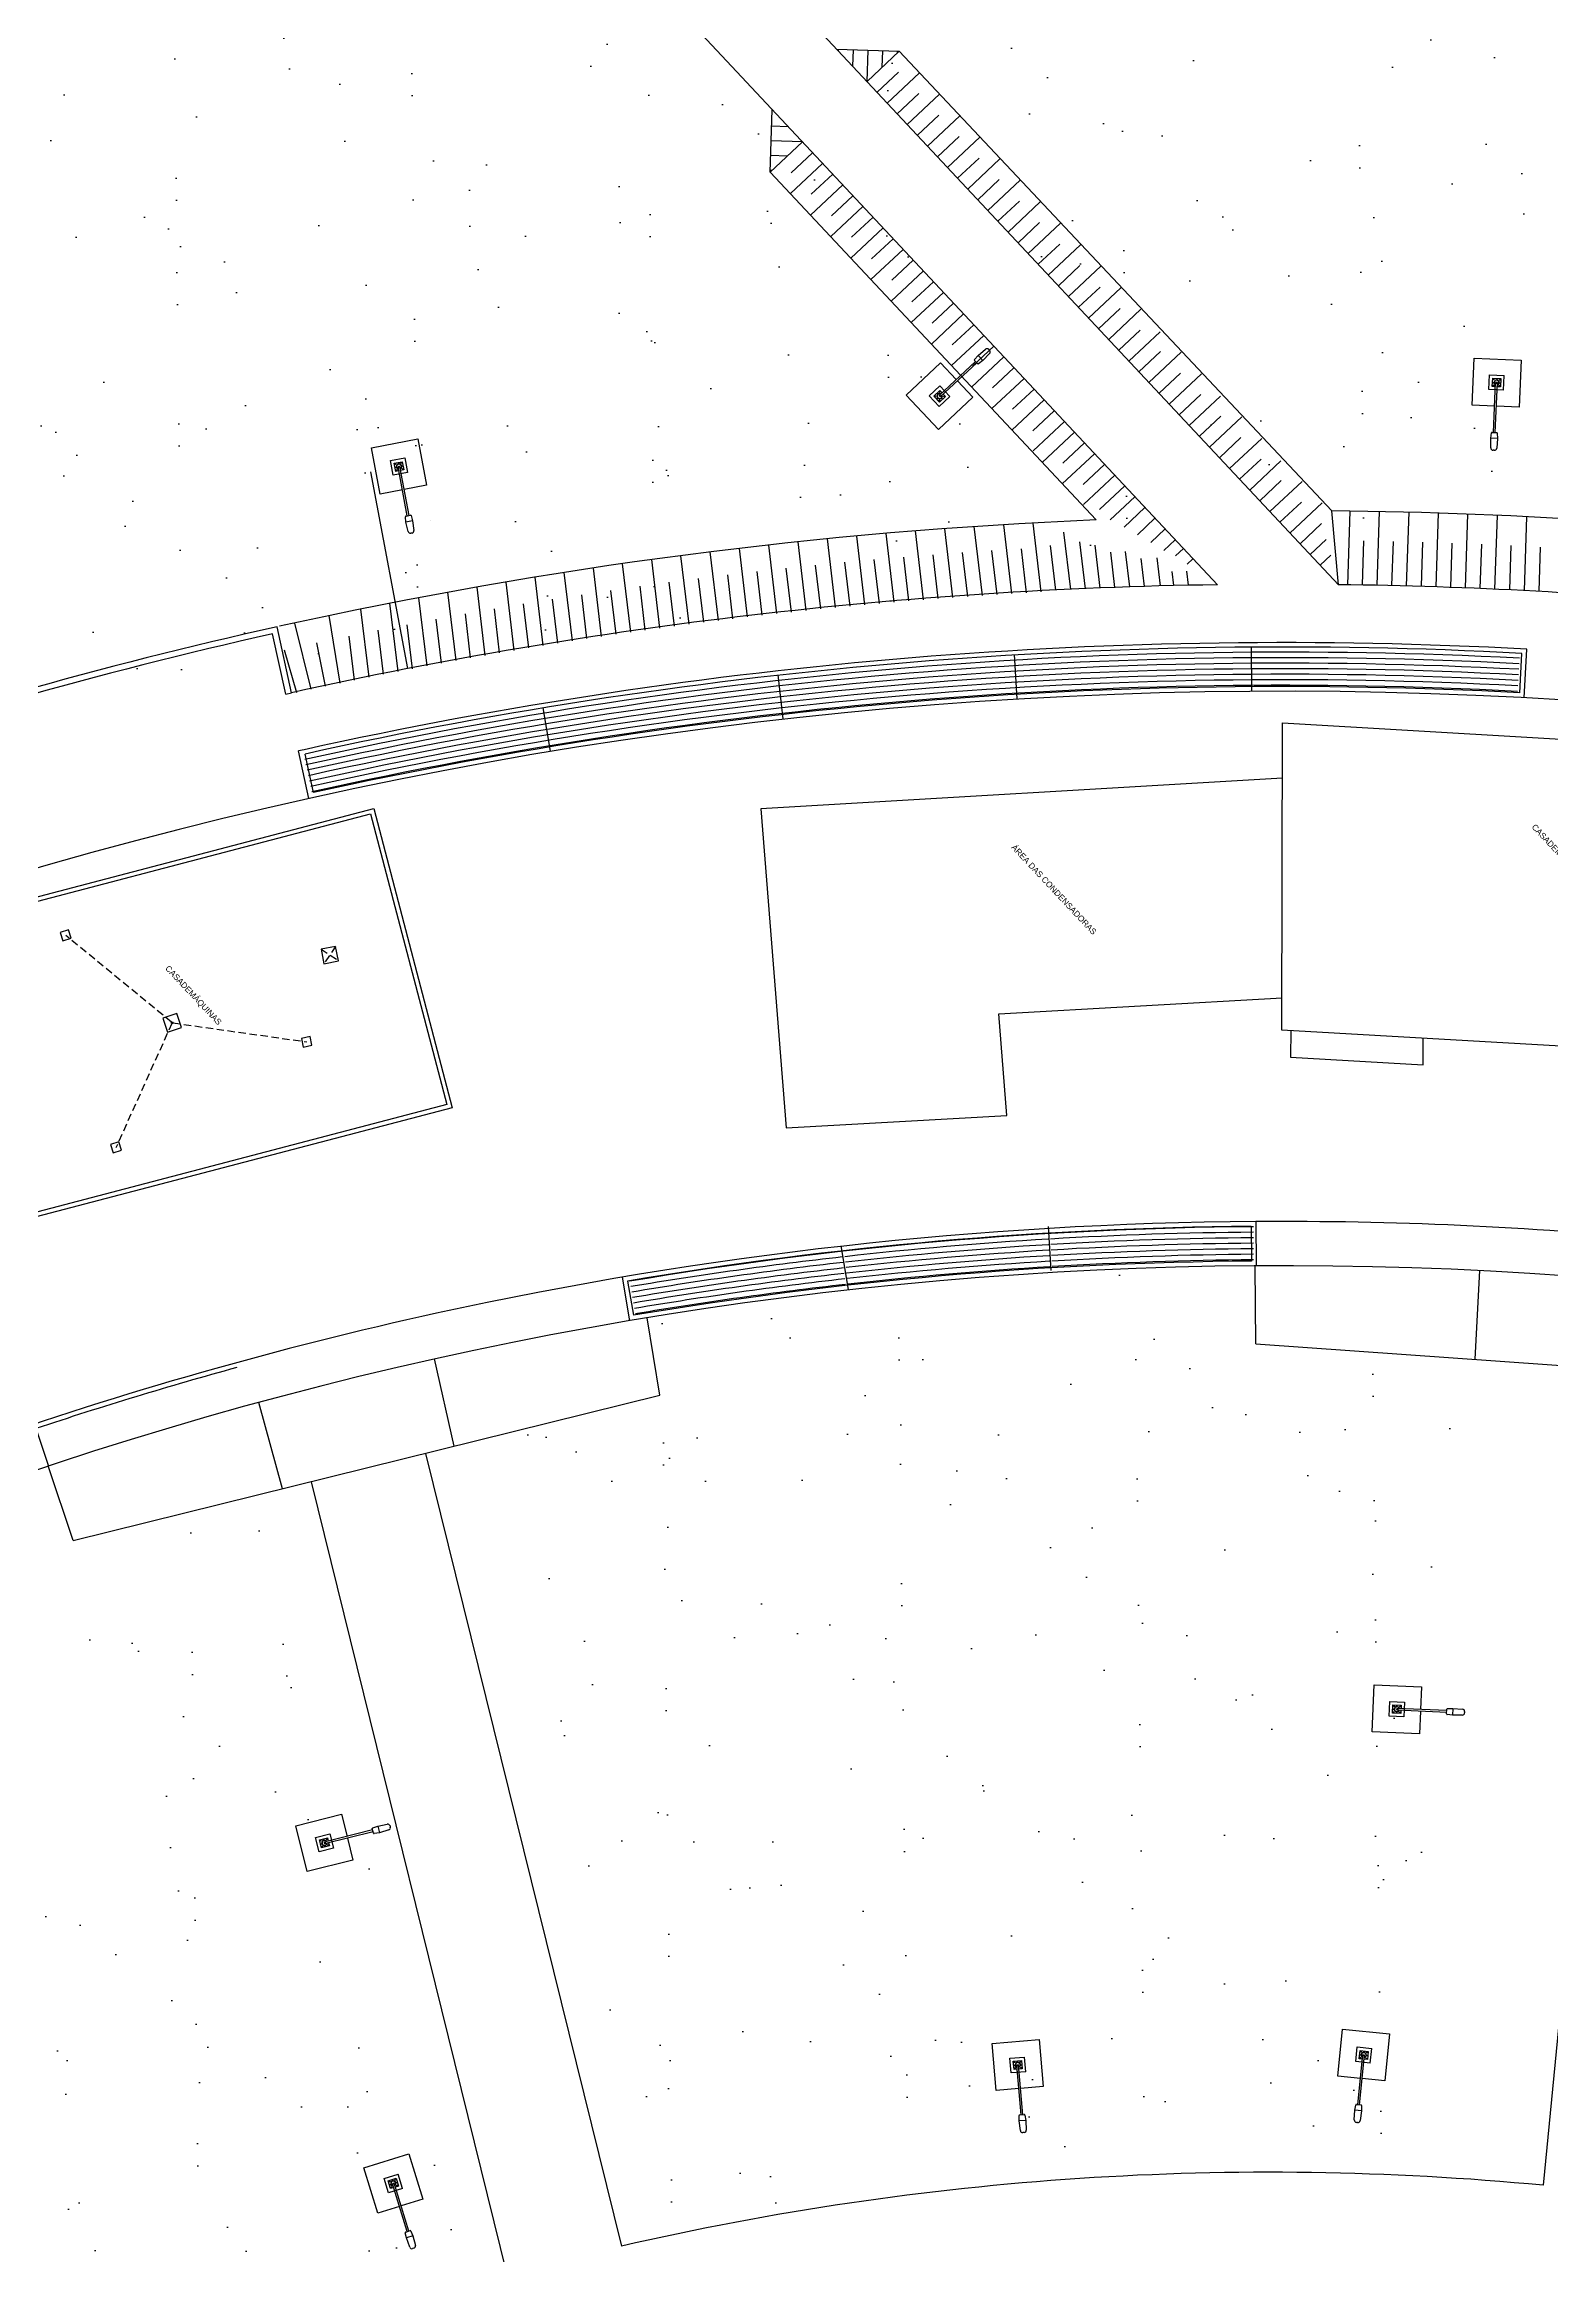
# Model space of a CAD drawing. Header units: metres. Extents: x 399 to 2240, y -1398 to 399.
# Drawn here: x 1929.3 to 1980.4, y -1174.2 to -1099.1 of the extents above; entities that cross this region are included whole.
import ezdxf

# ---------------------------------------------------------------- set-up
doc = ezdxf.new("R2010")
doc.units = ezdxf.units.M
doc.header["$MEASUREMENT"] = 0
doc.linetypes.add('HIDDEN', pattern=[0.375, 0.25, -0.125])
doc.layers.add('ARQUITETURA', color=253, linetype='CONTINUOUS')
doc.styles.add('ENGECAD', font='arial.ttf')
pattern_1 = [(350.62296, (1466.5355, -762.2295), (4.08992, 4.08927), [0, -4.56, 0, -5.1, 0, -4.875]), (320.623, (1466.5355, -762.2295), (9.808834, 1.91215), [0, -2.46, 0, -4.11, 0, -1.575]), (280.623, (1464.013, -759.536), (6.39856, -6.807323), [0, -1.5, 0, -5.4, 0, -7.05]), (270.623, (1464.013, -759.536), (8.08648, -4.78256), [0, -0.75, 0, -3.54, 0, -4.05])]

msp = doc.modelspace()

# ---------------------------------------------------------------- hatches: boundary and pattern name
at = {"layer": 'ARQUITETURA'}
h = msp.add_hatch(dxfattribs=at)
h.set_pattern_fill('AR-SAND', color=116, scale=3, angle=-46.87704, style=0)
h.set_pattern_definition(pattern_1)
edge = h.paths.add_edge_path()
edge.add_line((1975.60633, -1066.67387), (1974.63716, -1065.63903))
edge.add_line((1974.63716, -1065.63903), (1982.06412, -1058.68343))
edge.add_line((1982.06412, -1058.68343), (1966.68757, -1042.26489))
edge.add_line((1966.68757, -1042.26489), (1959.10218, -1049.36887))
edge.add_line((1959.10218, -1049.36887), (1960.26444, -1050.60989))
edge.add_line((1960.26444, -1050.60989), (1933.85666, -1075.3417))
edge.add_line((1933.85666, -1075.3417), (1952.76175, -1095.5279))
edge.add_line((1952.76175, -1095.5279), (1956.41119, -1092.11007))
edge.add_line((1956.41119, -1092.11007), (1958.22264, -1094.04427))
edge.add_line((1958.22264, -1094.04427), (1954.5732, -1097.4621))
edge.add_line((1954.5732, -1097.4621), (1972.83299, -1116.95927))
edge.add_arc((1973.24659, -1274.84873), 157.89, 75.3039851, 90.1500894, ccw=False)
edge.add_line((2013.30181, -1122.12404), (2015.59659, -1109.84912))
edge.add_arc((2010.77896, -1108.95446), 4.9, -10.5203364, 43.1231592)
edge.add_line((2014.3554, -1105.60497), (2002.80154, -1093.26825))
edge.add_line((2002.80154, -1093.26825), (2001.34036, -1094.63669))
edge.add_line((2001.34036, -1094.63669), (1975.36439, -1066.90045))
edge.add_line((1975.36439, -1066.90045), (1975.60633, -1066.67387))
h.paths.add_polyline_path([(2013.16884, -1120.81125), (2011.93985, -1120.58303), (2014.19267, -1107.69193), (2015.48977, -1107.65064)])
h = msp.add_hatch(dxfattribs=at)
h.set_pattern_fill('AR-SAND', color=116, scale=3, angle=-46.87704, style=0)
h.set_pattern_definition(pattern_1)
h.paths.add_polyline_path([(1951.0037, -1093.72815), (1968.73321, -1112.6591), (1968.86219, -1112.5383), (1932.17591, -1073.36596), (1929.34236, -1076.01969), (1966.02864, -1115.19203), (1966.58606, -1114.66998), (1948.81404, -1095.77885)])
h = msp.add_hatch(dxfattribs=at)
h.set_pattern_fill('AR-SAND', color=116, scale=3, angle=-46.87704, style=0)
h.set_pattern_definition(pattern_1)
edge = h.paths.add_edge_path()
edge.add_line((1964.48639, -1113.34952), (1964.4572, -1112.47))
edge.add_line((1964.4572, -1112.47), (1929.85537, -1075.53922))
edge.add_line((1929.85537, -1075.53922), (1850.31385, -1150.0324))
edge.add_line((1850.31385, -1150.0324), (1856.26024, -1156.15026))
edge.add_arc((1978.16772, -1308.60414), 195.20148, 117.4826927, 128.6470587, ccw=False)
edge.add_line((1888.08601, -1135.43109), (1901.08082, -1128.96477))
edge.add_arc((1969.72385, -1271.15263), 157.89, 110.4172778, 115.7695289, ccw=False)
edge.add_arc((1969.72385, -1271.15263), 157.89, 91.9009384, 110.4172778, ccw=False)
h = msp.add_hatch(dxfattribs=at)
h.set_pattern_fill('AR-SAND', color=116, scale=3, angle=-46.87704, style=0)
h.set_pattern_definition(pattern_1)
edge = h.paths.add_edge_path()
edge.add_line((1964.9815, -1115.23628), (1961.4418, -1111.45671))
edge.add_line((1961.4418, -1111.45671), (1956.86357, -1112.2944))
edge.add_line((1956.86357, -1112.2944), (1953.40349, -1113.80485))
edge.add_line((1953.40349, -1113.80485), (1942.38007, -1115.2528))
edge.add_line((1942.38007, -1115.2528), (1915.95024, -1120.22038))
edge.add_line((1915.95024, -1120.22038), (1876.68846, -1141.43983))
edge.add_line((1876.68846, -1141.43983), (1856.60724, -1156.53268))
edge.add_line((1856.60724, -1156.53268), (1857.97366, -1157.99187))
edge.add_line((1857.97366, -1157.99187), (1883.40755, -1140.75054))
edge.add_line((1883.40755, -1140.75054), (1899.66825, -1132.03302))
edge.add_line((1899.66825, -1132.03302), (1916.65512, -1123.72588))
edge.add_line((1916.65512, -1123.72588), (1917.04313, -1124.75555))
edge.add_line((1917.04313, -1124.75555), (1937.18344, -1118.86466))
edge.add_line((1937.18344, -1118.86466), (1937.57678, -1121.12307))
edge.add_line((1937.57678, -1121.12307), (1953.13689, -1118.48642))
edge.add_line((1953.13689, -1118.48642), (1968.47298, -1117.44775))
edge.add_line((1968.47298, -1117.44775), (1953.99205, -1101.30775))
edge.add_line((1953.99205, -1101.30775), (1953.92257, -1103.42794))
edge.add_line((1953.92257, -1103.42794), (1964.85963, -1115.10615))
h = msp.add_hatch(dxfattribs=at)
h.set_pattern_fill('AR-SAND', color=116, scale=3, angle=-46.87704, style=0)
h.set_pattern_definition(pattern_1)
h.paths.add_polyline_path([(1970.49824, -1140.55251), (1964.05986, -1140.74927), (1959.72889, -1141.05837), (1955.09904, -1141.54724), (1949.74147, -1142.31973), (1952.41634, -1158.43056), (1970.58182, -1153.94168)])
h = msp.add_hatch(dxfattribs=at)
h.set_pattern_fill('AR-SAND', color=116, scale=3, angle=-46.87704, style=0)
h.set_pattern_definition(pattern_1)
h.paths.add_polyline_path([(1891.75015, -1141.19289), (1888.65958, -1142.83839), (1888.58787, -1142.70664), (1881.6555, -1146.6697), (1877.84914, -1149.01359), (1869.56493, -1154.55731), (1860.87281, -1161.08749), (1867.93987, -1168.63349), (1875.75723, -1161.31228), (1880.30293, -1166.16599), (1872.48561, -1173.48724), (1898.84905, -1201.63721), (1903.51736, -1197.27793), (1907.791, -1193.57384), (1912.18555, -1190.25169), (1918.10271, -1186.32961), (1925.75543, -1182.07497), (1930.98863, -1179.63684), (1936.11326, -1177.58705), (1941.15405, -1175.87617), (1944.01433, -1175.03386), (1940.63112, -1161.34281), (1937.35274, -1148.12943), (1930.37609, -1149.86042), (1929.52982, -1147.31456), (1924.43648, -1149.12381), (1920.72343, -1150.59302), (1915.46002, -1152.90288), (1911.17207, -1154.98465), (1907.91193, -1156.60693), (1902.79234, -1159.15447), (1901.10563, -1159.99379)])
h = msp.add_hatch(dxfattribs=at)
h.set_pattern_fill('AR-SAND', color=116, scale=3, angle=-46.87704, style=0)
h.set_pattern_definition(pattern_1)
h.paths.add_polyline_path([(1984.12759, -1141.16986), (1983.91476, -1144.15924), (1982.84013, -1144.08273), (1980.11848, -1171.81562), (1989.50563, -1172.83207), (2002.4635, -1175.36232), (2004.70951, -1163.2691), (2008.1923, -1163.92132), (2011.43611, -1147.41115), (2007.82489, -1146.63315), (2008.10557, -1145.13435)])
h = msp.add_hatch(dxfattribs=at)
h.set_pattern_fill('AR-SAND', color=116, scale=3, angle=-46.87704, style=0)
h.set_pattern_definition(pattern_1)
h.paths.add_polyline_path([(1977.85162, -1143.72222), (1970.50461, -1143.19611), (1970.58182, -1153.94168), (1977.01386, -1152.35226)])
h = msp.add_hatch(dxfattribs=at)
h.set_pattern_fill('AR-SAND', color=116, scale=3, angle=-46.87704, style=0)
h.set_pattern_definition(pattern_1)
h.paths.add_polyline_path([(1950.17774, -1144.94741), (1943.18863, -1146.68148), (1946.45592, -1159.90345), (1952.45551, -1158.66652)])
h = msp.add_hatch(dxfattribs=at)
h.set_pattern_fill('AR-SAND', color=116, scale=3, angle=-46.87704, style=0)
h.set_pattern_definition(pattern_1)
h.paths.add_polyline_path([(2008.00071, -1145.11471), (2011.52167, -1146.14201), (2011.58823, -1145.78655)])
h.paths.add_polyline_path([(2011.50994, -1146.20466), (2005.92593, -1176.01071), (2009.51758, -1156.84434), (2009.51754, -1156.84433), (2011.28916, -1147.38364)])
edge = h.paths.add_edge_path()
edge.add_line((1981.15651, -1171.77599), (1975.18458, -1171.19626))
edge.add_line((1975.18458, -1171.19626), (1977.01386, -1152.35226))
edge.add_line((1977.01386, -1152.35226), (1946.45592, -1159.90345))
edge.add_line((1946.45592, -1159.90345), (1949.83932, -1173.59435))
edge.add_arc((1971.32536, -1273.04993), 101.75, 84.4553969, 102.1906354, ccw=False)

# ---------------------------------------------------------------- linework, layer by layer
for p, q in [((1929.85537, -1075.53922), (1969.09662, -1117.43589)), ((1951.80689, -1094.58577), (1973.20508, -1117.43402)), ((1956.18172, -1099.25705), (1958.3019, -1099.32654)), ((1956.24036, -1099.31967), (1956.24234, -1099.25904)), ((1956.72371, -1099.83578), (1956.74207, -1099.27542)), ((1957.20706, -1100.35189), (1957.24181, -1099.2918)), ((1957.20706, -1100.35189), (1958.3019, -1099.32654)), ((1957.72317, -1099.86853), (1957.74154, -1099.30817)), ((1958.23928, -1099.38518), (1958.24127, -1099.32455)), ((1958.3019, -1099.32654), (1972.98356, -1114.92751)), ((1957.54885, -1100.71683), (1958.27874, -1100.03327)), ((1957.89063, -1101.08178), (1958.98546, -1100.05643)), ((1953.92257, -1103.42794), (1953.99205, -1101.30775)), ((1958.23241, -1101.44672), (1958.9623, -1100.76315)), ((1958.5742, -1101.81166), (1959.66903, -1100.78631)), ((1954.53405, -1101.88648), (1953.97369, -1101.86811)), ((1958.91598, -1102.17661), (1959.64587, -1101.49304)), ((1959.25776, -1102.54155), (1960.3526, -1101.5162)), ((1955.0174, -1102.40259), (1953.92257, -1103.42794)), ((1955.0174, -1102.40259), (1953.95731, -1102.36784)), ((1955.35918, -1102.76753), (1954.62929, -1103.4511)), ((1959.59955, -1102.9065), (1960.32944, -1102.22293)), ((1959.94133, -1103.27144), (1961.03616, -1102.24609)), ((1953.92257, -1103.42794), (1964.9815, -1115.23628)), ((1953.98518, -1103.3693), (1953.92455, -1103.36731)), ((1954.50129, -1102.88594), (1953.94093, -1102.86758)), ((1955.70097, -1103.13247), (1954.60613, -1104.15782)), ((1956.04275, -1103.49742), (1955.31286, -1104.18099)), ((1960.28311, -1103.63639), (1961.013, -1102.95282)), ((1960.6249, -1104.00133), (1961.71973, -1102.97598)), ((1956.38453, -1103.86236), (1955.2897, -1104.88771)), ((1956.72632, -1104.22731), (1955.99643, -1104.91087)), ((1960.96668, -1104.36627), (1961.69657, -1103.68271)), ((1961.30846, -1104.73122), (1962.4033, -1103.70587)), ((1957.0681, -1104.59225), (1955.97327, -1105.6176)), ((1957.40988, -1104.9572), (1956.67999, -1105.64076)), ((1961.65025, -1105.09616), (1962.38013, -1104.4126)), ((1961.99203, -1105.46111), (1963.08686, -1104.43576)), ((1957.75166, -1105.32214), (1956.65683, -1106.34749)), ((1958.09345, -1105.68708), (1957.36356, -1106.37065)), ((1962.33381, -1105.82605), (1963.0637, -1105.14248)), ((1962.6756, -1106.19099), (1963.77043, -1105.16565)), ((1958.43523, -1106.05203), (1957.3404, -1107.07738)), ((1958.77701, -1106.41697), (1958.04713, -1107.10054)), ((1963.01738, -1106.55594), (1963.74727, -1105.87237)), ((1963.35916, -1106.92088), (1964.45399, -1105.89553)), ((1959.1188, -1106.78192), (1958.02396, -1107.80727)), ((1959.46058, -1107.14686), (1958.73069, -1107.83043)), ((1963.70094, -1107.28583), (1964.43083, -1106.60226)), ((1964.04273, -1107.65077), (1965.13756, -1106.62542)), ((1959.80236, -1107.51181), (1958.70753, -1108.53715)), ((1960.14415, -1107.87675), (1959.41426, -1108.56032)), ((1964.38451, -1108.01572), (1965.1144, -1107.33215)), ((1964.72629, -1108.38066), (1965.82113, -1107.35531)), ((1965.06808, -1108.7456), (1965.79797, -1108.06204)), ((1960.48593, -1108.24169), (1959.3911, -1109.26704)), ((1960.82771, -1108.60664), (1960.09782, -1109.2902)), ((1965.40986, -1109.11055), (1966.50469, -1108.0852)), ((1965.75164, -1109.47549), (1966.48153, -1108.79193)), ((1961.1695, -1108.97158), (1960.07466, -1109.99693)), ((1961.51128, -1109.33653), (1960.78139, -1110.02009)), ((1960.97542, -1109.65673), (1961.22531, -1109.44172)), ((1961.33588, -1109.44767), (1961.36485, -1109.47861)), ((1966.09343, -1109.84044), (1967.15487, -1108.84636)), ((1966.43521, -1110.20538), (1967.1651, -1109.52181)), ((1966.77699, -1110.57033), (1967.87183, -1109.54498)), ((1958.53827, -1110.99728), (1959.70609, -1109.90358)), ((1960.88755, -1109.85549), (1959.65038, -1111.01413)), ((1960.92856, -1109.89928), (1959.6914, -1111.05792)), ((1959.70609, -1109.90358), (1960.23415, -1110.46741)), ((1961.85306, -1109.70147), (1960.75823, -1110.72682)), ((1960.96274, -1109.93577), (1960.85337, -1109.81899)), ((1960.85429, -1109.79072), (1960.97542, -1109.65673)), ((1960.97542, -1109.65673), (1961.13264, -1109.82461)), ((1961.13264, -1109.82461), (1960.99101, -1109.9367)), ((1961.36356, -1109.58933), (1961.13264, -1109.82461)), ((1962.19485, -1110.06641), (1961.46496, -1110.74998)), ((1967.11878, -1110.93527), (1967.84866, -1110.2517)), ((1967.46056, -1111.30021), (1968.55539, -1110.27486)), ((1977.74176, -1111.33659), (1977.81051, -1109.73806)), ((1977.81051, -1109.73806), (1979.40903, -1109.80681)), ((1978.31487, -1110.81093), (1978.33636, -1110.31139)), ((1978.33636, -1110.31139), (1978.8359, -1110.33287)), ((1979.40903, -1109.80681), (1979.34028, -1111.40534)), ((1959.63198, -1112.1651), (1958.53827, -1110.99728)), ((1959.68076, -1110.68084), (1959.31582, -1111.02262)), ((1959.6576, -1111.38757), (1959.31582, -1111.02262)), ((1959.4713, -1111.02772), (1959.67567, -1110.83632)), ((1959.6627, -1111.23209), (1959.4713, -1111.02772)), ((1959.53525, -1111.0192), (1959.51336, -1111.03971)), ((1959.53456, -1111.0404), (1959.51405, -1111.01851)), ((1959.60572, -1110.97038), (1959.57151, -1110.93386)), ((1959.60936, -1110.96697), (1959.57516, -1110.93045)), ((1960.7998, -1111.0714), (1959.63198, -1112.1651)), ((1959.65038, -1111.01413), (1959.6914, -1111.05792)), ((1960.02255, -1111.04578), (1959.6576, -1111.38757)), ((1959.86707, -1111.04069), (1959.6627, -1111.23209)), ((1959.66298, -1110.89958), (1959.68488, -1110.87907)), ((1959.66368, -1110.87838), (1959.68418, -1110.90027)), ((1959.6655, -1111.03422), (1959.66915, -1111.03081)), ((1959.66892, -1111.03787), (1959.6655, -1111.03422)), ((1959.6655, -1111.03422), (1959.67257, -1111.03446)), ((1959.66892, -1111.03787), (1959.66915, -1111.03081)), ((1959.66892, -1111.03787), (1959.67257, -1111.03446)), ((1959.67257, -1111.03446), (1959.66915, -1111.03081)), ((1959.67228, -1110.99362), (1959.7133, -1111.03742)), ((1959.67567, -1110.83632), (1959.75257, -1110.91843)), ((1959.68076, -1110.68084), (1960.02255, -1111.04578)), ((1959.79358, -1110.96223), (1959.86707, -1111.04069)), ((1959.81406, -1111.03895), (1959.80311, -1111.0492)), ((1959.80381, -1111.028), (1959.82432, -1111.0499)), ((1959.81406, -1111.03895), (1959.82501, -1111.0287)), ((1960.27516, -1110.51121), (1960.7998, -1111.0714)), ((1962.53663, -1110.43136), (1961.4418, -1111.45671)), ((1962.87841, -1110.7963), (1962.14852, -1111.47987)), ((1967.80234, -1111.66516), (1968.53223, -1110.98159)), ((1968.14413, -1112.0301), (1969.20557, -1111.03602)), ((1978.81441, -1110.83241), (1978.31487, -1110.81093)), ((1978.4295, -1110.70575), (1978.44153, -1110.42601)), ((1978.5369, -1110.71037), (1978.4295, -1110.70575)), ((1978.43542, -1110.56818), (1978.4854, -1110.57033)), ((1978.43563, -1110.56319), (1978.48562, -1110.56534)), ((1978.44153, -1110.42601), (1978.72127, -1110.43804)), ((1978.48356, -1110.67055), (1978.45359, -1110.66926)), ((1978.49237, -1110.46573), (1978.4624, -1110.46445)), ((1978.46922, -1110.65491), (1978.46793, -1110.68489)), ((1978.47008, -1112.26394), (1978.54291, -1110.5705)), ((1978.47674, -1110.48008), (1978.47803, -1110.4501)), ((1978.53003, -1112.26652), (1978.60286, -1110.57308)), ((1978.60157, -1110.60305), (1978.54163, -1110.60048)), ((1978.60286, -1110.57308), (1978.54291, -1110.5705)), ((1978.573, -1110.5691), (1978.57279, -1110.57409)), ((1978.578, -1110.56931), (1978.57279, -1110.57409)), ((1978.57279, -1110.57409), (1978.57778, -1110.57431)), ((1978.573, -1110.5691), (1978.578, -1110.56931)), ((1978.573, -1110.5691), (1978.57778, -1110.57431)), ((1978.5789, -1110.43192), (1978.57676, -1110.48171)), ((1978.578, -1110.56931), (1978.57778, -1110.57431)), ((1978.5839, -1110.43214), (1978.58176, -1110.48193)), ((1978.70924, -1110.71779), (1978.59684, -1110.71295)), ((1978.67339, -1110.67871), (1978.6584, -1110.67806)), ((1978.66517, -1110.57806), (1978.71516, -1110.58021)), ((1978.66538, -1110.57307), (1978.71537, -1110.57522)), ((1978.66721, -1110.47325), (1978.69718, -1110.47454)), ((1978.67403, -1110.66372), (1978.67274, -1110.6937)), ((1978.67339, -1110.67871), (1978.68837, -1110.67935)), ((1978.68284, -1110.45891), (1978.68155, -1110.48888)), ((1978.72127, -1110.43804), (1978.70924, -1110.71779)), ((1978.81441, -1110.83241), (1978.8359, -1110.33287)), ((1959.56529, -1111.12808), (1959.60166, -1111.09401)), ((1959.56871, -1111.13173), (1959.60508, -1111.09766)), ((1959.67538, -1111.16883), (1959.65349, -1111.18934)), ((1959.65418, -1111.16813), (1959.67469, -1111.19003)), ((1959.76291, -1111.13823), (1959.72871, -1111.10171)), ((1959.76656, -1111.13482), (1959.73236, -1111.0983)), ((1963.2202, -1111.16125), (1962.12536, -1112.1866)), ((1963.56198, -1111.52619), (1962.83209, -1112.20976)), ((1968.48591, -1112.39505), (1969.2158, -1111.71148)), ((1968.82769, -1112.75999), (1969.92252, -1111.73464)), ((1978.50855, -1111.36957), (1977.74176, -1111.33659)), ((1979.34028, -1111.40534), (1978.56849, -1111.37214)), ((1940.38854, -1112.78255), (1941.96101, -1112.487)), ((1941.96101, -1112.487), (1942.25656, -1114.05947)), ((1963.90376, -1111.89114), (1962.84232, -1112.88522)), ((1964.24554, -1112.25608), (1963.15071, -1113.28143)), ((1969.16948, -1113.12493), (1969.89936, -1112.44137)), ((1969.51126, -1113.48988), (1970.60609, -1112.46453)), ((1978.37628, -1112.78976), (1978.37657, -1112.4601)), ((1978.37657, -1112.4601), (1978.39929, -1112.28091)), ((1978.60636, -1112.46998), (1978.37657, -1112.4601)), ((1978.42013, -1112.26179), (1978.57998, -1112.26866)), ((1978.60636, -1112.46998), (1978.57834, -1112.79845)), ((1978.5991, -1112.28951), (1978.60636, -1112.46998)), ((1940.68409, -1114.35502), (1940.38854, -1112.78255)), ((1941.03071, -1113.22169), (1941.52211, -1113.12933)), ((1941.12307, -1113.71308), (1941.03071, -1113.22169)), ((1941.15914, -1113.30948), (1941.43432, -1113.25775)), ((1941.21086, -1113.58466), (1941.15914, -1113.30948)), ((1941.20292, -1113.3394), (1941.20015, -1113.32466)), ((1941.29427, -1113.28408), (1941.30348, -1113.33305)), ((1941.29919, -1113.28315), (1941.30839, -1113.33213)), ((1941.38965, -1113.30431), (1941.41913, -1113.29877)), ((1941.40162, -1113.28679), (1941.40716, -1113.31628)), ((1941.43432, -1113.25775), (1941.48604, -1113.53294)), ((1941.52211, -1113.12933), (1941.61447, -1113.62072)), ((1964.92911, -1112.98597), (1963.83428, -1114.01132)), ((1964.58733, -1112.62102), (1963.85744, -1113.30459)), ((1969.85304, -1113.85482), (1970.58293, -1113.17126)), ((1970.19482, -1114.21977), (1971.25627, -1113.22569)), ((1978.49519, -1112.87158), (1978.45284, -1112.86976)), ((1940.34998, -1113.60381), (1941.60496, -1120.28091)), ((1941.61447, -1113.62072), (1941.12307, -1113.71308)), ((1941.1845, -1113.44441), (1941.23367, -1113.43517)), ((1941.18542, -1113.44933), (1941.2346, -1113.44008)), ((1941.21766, -1113.33663), (1941.18818, -1113.34217)), ((1941.20569, -1113.35415), (1941.20292, -1113.3394)), ((1941.31651, -1113.5648), (1941.21086, -1113.58466)), ((1941.25553, -1113.5381), (1941.22604, -1113.54365)), ((1941.23802, -1113.52613), (1941.24356, -1113.55562)), ((1941.34962, -1113.41613), (1941.29065, -1113.42721)), ((1941.60375, -1115.09304), (1941.29065, -1113.42721)), ((1941.35516, -1113.44561), (1941.29619, -1113.45669)), ((1941.31963, -1113.41901), (1941.32455, -1113.41809)), ((1941.31963, -1113.41901), (1941.32056, -1113.42393)), ((1941.31963, -1113.41901), (1941.32547, -1113.423)), ((1941.32455, -1113.41809), (1941.32056, -1113.42393)), ((1941.32056, -1113.42393), (1941.32547, -1113.423)), ((1941.32455, -1113.41809), (1941.32547, -1113.423)), ((1941.66271, -1115.08196), (1941.34962, -1113.41613)), ((1941.48604, -1113.53294), (1941.37548, -1113.55372)), ((1941.41051, -1113.40193), (1941.45968, -1113.39269)), ((1941.41143, -1113.40685), (1941.4606, -1113.39761)), ((1941.457, -1113.50024), (1941.42752, -1113.50578)), ((1941.43949, -1113.48827), (1941.44503, -1113.51775)), ((1942.25656, -1114.05947), (1941.49735, -1114.20216)), ((1965.27089, -1113.35091), (1964.54101, -1114.03448)), ((1965.61268, -1113.71586), (1964.55123, -1114.70994)), ((1965.95446, -1114.0808), (1965.09576, -1114.885)), ((1970.53661, -1114.58471), (1971.2665, -1113.90115)), ((1970.87839, -1114.94966), (1971.97322, -1113.92431)), ((1941.43839, -1114.21325), (1940.68409, -1114.35502)), ((1966.29624, -1114.44575), (1965.45978, -1115.22912)), ((1966.63803, -1114.81069), (1965.92943, -1115.47431)), ((1971.22017, -1115.3146), (1971.95006, -1114.63103)), ((1971.56196, -1115.67954), (1972.65679, -1114.65419)), ((1941.55715, -1115.3053), (1941.53865, -1115.12563)), ((1941.55461, -1115.10228), (1941.71185, -1115.07272)), ((1941.7832, -1115.26281), (1941.55715, -1115.3053)), ((1941.63163, -1115.62644), (1941.55715, -1115.3053)), ((1941.7352, -1115.08868), (1941.7832, -1115.26281)), ((1941.7832, -1115.26281), (1941.8304, -1115.58908)), ((1942.38007, -1115.2528), (1942.38071, -1115.25817)), ((1959.83564, -1115.53106), (1960.1126, -1117.86816)), ((1960.8343, -1115.46066), (1961.1114, -1117.79901)), ((1961.8337, -1115.39658), (1962.11095, -1117.73618)), ((1962.83385, -1115.33881), (1963.11126, -1117.67968)), ((1966.97981, -1115.17563), (1966.38241, -1115.73512)), ((1967.32159, -1115.54058), (1966.83538, -1115.99594)), ((1971.90374, -1116.04449), (1972.63363, -1115.36092)), ((1973.20508, -1117.43402), (1972.98356, -1114.92751)), ((1973.52167, -1117.43382), (1973.60357, -1114.9347)), ((1974.52167, -1117.45021), (1974.60356, -1114.95134)), ((1975.52146, -1117.47293), (1975.60335, -1114.97422)), ((1976.52104, -1117.50199), (1976.60293, -1115.0033)), ((1977.52042, -1117.53737), (1977.60231, -1115.03867)), ((1978.51959, -1117.57908), (1978.60148, -1115.08024)), ((1979.51855, -1117.62712), (1979.60045, -1115.12805)), ((1941.766, -1115.67916), (1941.72434, -1115.68699)), ((1951.87328, -1116.32101), (1952.14905, -1118.64811)), ((1952.86597, -1116.20024), (1953.14188, -1118.52859)), ((1953.8594, -1116.08576), (1954.13546, -1118.41537)), ((1954.85357, -1115.97757), (1955.12979, -1118.30843)), ((1955.84849, -1115.87568), (1956.12486, -1118.20778)), ((1956.84416, -1115.78008), (1957.12067, -1118.11343)), ((1957.84058, -1115.69077), (1958.11724, -1118.02537)), ((1958.83774, -1115.60776), (1959.11454, -1117.94361)), ((1961.4343, -1116.27498), (1961.61109, -1117.76681)), ((1962.43416, -1116.21477), (1962.61101, -1117.70714)), ((1963.42721, -1116.09709), (1963.60778, -1117.62084)), ((1963.87732, -1115.64658), (1964.10821, -1117.59496)), ((1964.42026, -1115.9794), (1964.60883, -1117.57066)), ((1964.93677, -1116.08922), (1965.10964, -1117.54795)), ((1965.46864, -1116.32856), (1965.61063, -1117.52682)), ((1965.97005, -1116.31095), (1966.11205, -1117.5092)), ((1967.66338, -1115.90552), (1967.27723, -1116.26716)), ((1967.94467, -1116.20588), (1967.67527, -1116.45818)), ((1972.24552, -1116.40943), (1972.79294, -1115.89676)), ((1974.02169, -1117.44123), (1974.07083, -1115.94183)), ((1975.02159, -1117.46078), (1975.07072, -1115.96151)), ((1976.02128, -1117.48667), (1976.07041, -1115.98746)), ((1977.02076, -1117.51888), (1977.06989, -1116.01968)), ((1978.02003, -1117.55743), (1978.06917, -1116.05818)), ((1979.0191, -1117.60231), (1979.06824, -1116.10294)), ((1980.01796, -1117.65352), (1980.0671, -1116.15398)), ((1946.92104, -1117.01922), (1947.19607, -1119.34008)), ((1947.90999, -1116.86699), (1948.18517, -1119.1891)), ((1948.89969, -1116.72105), (1949.17502, -1119.04441)), ((1949.89014, -1116.58141), (1950.16562, -1118.90602)), ((1950.88134, -1116.44806), (1951.15696, -1118.77392)), ((1953.46206, -1116.9816), (1953.63858, -1118.47119)), ((1954.456, -1116.87145), (1954.63253, -1118.36111)), ((1955.45068, -1116.76752), (1955.62723, -1118.25732)), ((1956.4461, -1116.66983), (1956.62267, -1118.15982)), ((1957.44226, -1116.57838), (1957.61886, -1118.06861)), ((1958.43916, -1116.49316), (1958.6158, -1117.9837)), ((1959.4368, -1116.41418), (1959.61348, -1117.9051)), ((1960.43518, -1116.34146), (1960.61191, -1117.8328)), ((1966.50048, -1116.53827), (1966.61323, -1117.48966)), ((1967.03828, -1116.52453), (1967.15102, -1117.47592)), ((1967.55321, -1116.9886), (1967.60958, -1117.46429)), ((1968.04772, -1116.97757), (1968.10409, -1117.45327)), ((1968.26764, -1116.55074), (1968.07457, -1116.73156)), ((1972.58731, -1116.77438), (1972.95225, -1116.43259)), ((1942.97268, -1117.69125), (1943.24712, -1120.0071)), ((1943.95865, -1117.51377), (1944.23324, -1119.83087)), ((1944.94536, -1117.34261), (1945.2201, -1119.66096)), ((1945.93283, -1117.17776), (1946.20771, -1119.49737)), ((1947.51391, -1117.7734), (1947.69053, -1119.2638)), ((1948.50342, -1117.62584), (1948.68, -1119.11597)), ((1949.49367, -1117.48453), (1949.67023, -1118.97443)), ((1950.48466, -1117.34945), (1950.6612, -1118.83918)), ((1951.47639, -1117.2206), (1951.65291, -1118.71023)), ((1952.46885, -1117.09799), (1952.64537, -1118.58757)), ((1938.94432, -1118.48385), (1939.30999, -1120.77383)), ((1940.01929, -1118.26169), (1940.29328, -1120.57376)), ((1941.00301, -1118.0652), (1941.27714, -1120.37853)), ((1941.98747, -1117.87506), (1942.26176, -1120.18965)), ((1943.56326, -1118.42605), (1943.74009, -1119.91819)), ((1944.54981, -1118.25351), (1944.72657, -1119.74513)), ((1945.5371, -1118.08722), (1945.71381, -1119.57838)), ((1946.52513, -1117.92719), (1946.70179, -1119.41794)), ((1937.03129, -1119.10349), (1937.03118, -1119.10303)), ((1937.48114, -1121.14415), (1937.03129, -1119.10349)), ((1937.67645, -1121.10109), (1937.18344, -1118.86466)), ((1937.77875, -1118.73356), (1938.32953, -1120.98292)), ((1939.62449, -1119.17892), (1939.80163, -1120.67376)), ((1940.60807, -1118.98129), (1940.78512, -1120.47535)), ((1941.59239, -1118.78993), (1941.76936, -1120.2833)), ((1942.57745, -1118.60486), (1942.75435, -1120.09758)), ((1937.42313, -1119.64468), (1937.83976, -1121.08903)), ((1938.5229, -1119.40918), (1938.81975, -1120.87834)), ((1962.29822, -1121.30528), (1962.20882, -1119.80795)), ((1970.26491, -1121.03902), (1970.25413, -1119.53906)), ((1979.35917, -1121.10216), (1979.43259, -1119.76417)), ((1979.44081, -1119.6144), (1979.44082, -1119.61416)), ((1979.51018, -1121.27045), (1979.60058, -1119.62293)), ((1954.35644, -1121.98882), (1954.18867, -1120.49823)), ((1937.47913, -1121.1446), (1937.67444, -1121.10154)), ((1946.46141, -1123.08775), (1946.21573, -1121.60801)), ((1938.1027, -1123.03467), (1937.90739, -1123.07773)), ((1938.2626, -1124.68904), (1937.90739, -1123.07773)), ((1938.42347, -1124.48973), (1938.13499, -1123.18115)), ((1963.45666, -1140.7142), (1963.36726, -1139.21686)), ((1970.24574, -1139.21428), (1970.25715, -1140.39423)), ((1970.40419, -1139.05274), (1970.41869, -1140.55267)), ((1956.5769, -1141.35731), (1956.33122, -1139.87756)), ((1948.89682, -1140.94032), (1949.14611, -1142.41941)), ((1949.08116, -1141.07136), (1949.27728, -1142.23495)), ((1970.39786, -1143.19688), (1970.37887, -1140.55336)), ((1977.85162, -1143.72222), (1978.00321, -1140.71831)), ((1950.17774, -1144.94741), (1949.74147, -1142.31973)), ((1970.39786, -1143.19688), (1990.85481, -1144.65335)), ((1943.19141, -1146.68079), (1942.53144, -1143.7164)), ((1982.84289, -1144.05429), (1980.15265, -1171.76728)), ((1930.26778, -1149.88332), (1950.17774, -1144.94741)), ((1937.3652, -1148.12634), (1936.56702, -1145.19021)), ((1928.94658, -1145.92778), (1929.42236, -1147.35033)), ((1942.22059, -1146.92059), (1948.86827, -1173.83419)), ((1930.26778, -1149.88332), (1929.41909, -1147.33827)), ((1938.33599, -1147.88645), (1944.98512, -1174.79396)), ((1974.35557, -1156.37236), (1974.42471, -1154.77385)), ((1974.42471, -1154.77385), (1976.02321, -1154.84299)), ((1974.92902, -1155.84665), (1974.95063, -1155.34711)), ((1974.95063, -1155.34711), (1975.45016, -1155.36872)), ((1975.45016, -1155.36872), (1975.42856, -1155.86825)), ((1976.02321, -1154.84299), (1975.98983, -1155.61476)), ((1975.42856, -1155.86825), (1974.92902, -1155.84665)), ((1975.04367, -1155.7415), (1975.05577, -1155.46176)), ((1975.32341, -1155.7536), (1975.04367, -1155.7415)), ((1975.04961, -1155.60413), (1975.0994, -1155.60628)), ((1975.04983, -1155.59913), (1975.09962, -1155.60129)), ((1975.05577, -1155.46176), (1975.33551, -1155.47386)), ((1975.09774, -1155.7063), (1975.06777, -1155.70501)), ((1975.09162, -1155.50085), (1975.07663, -1155.5002)), ((1975.08276, -1155.70566), (1975.08211, -1155.72064)), ((1975.08276, -1155.70566), (1975.08341, -1155.69067)), ((1975.09097, -1155.51583), (1975.09226, -1155.48586)), ((1975.09162, -1155.50085), (1975.1066, -1155.5015)), ((1975.18085, -1155.74743), (1975.18301, -1155.69745)), ((1975.18584, -1155.74765), (1975.188, -1155.69766)), ((1975.18679, -1155.61006), (1975.187, -1155.60507)), ((1975.18679, -1155.61006), (1975.192, -1155.60528)), ((1975.18679, -1155.61006), (1975.19178, -1155.61028)), ((1975.187, -1155.60507), (1975.192, -1155.60528)), ((1975.187, -1155.60507), (1975.19178, -1155.61028)), ((1975.19078, -1155.58021), (1975.18819, -1155.64015)), ((1976.8816, -1155.71339), (1975.18819, -1155.64015)), ((1975.19078, -1155.51768), (1975.19294, -1155.4677)), ((1976.8842, -1155.65344), (1975.19078, -1155.58021)), ((1975.19178, -1155.61028), (1975.192, -1155.60528)), ((1975.19578, -1155.5179), (1975.19794, -1155.46791)), ((1975.22075, -1155.5815), (1975.21816, -1155.64145)), ((1975.30255, -1155.71516), (1975.27258, -1155.71387)), ((1975.28144, -1155.50906), (1975.29642, -1155.50971)), ((1975.28757, -1155.71451), (1975.28692, -1155.7295)), ((1975.28821, -1155.69953), (1975.28757, -1155.71451)), ((1975.29707, -1155.49472), (1975.29578, -1155.52469)), ((1975.29642, -1155.50971), (1975.31141, -1155.51035)), ((1975.32806, -1155.6462), (1975.32341, -1155.7536)), ((1975.33551, -1155.47386), (1975.33065, -1155.58626)), ((1975.98724, -1155.67471), (1975.95408, -1156.44149)), ((1976.87944, -1155.76334), (1976.88636, -1155.60349)), ((1977.07774, -1155.80695), (1976.89856, -1155.78419)), ((1976.9072, -1155.58437), (1977.08768, -1155.57716)), ((1977.08768, -1155.57716), (1977.07774, -1155.80695)), ((1977.4074, -1155.80732), (1977.07774, -1155.80695)), ((1977.08768, -1155.57716), (1977.41614, -1155.60526)), ((1977.48925, -1155.68843), (1977.48742, -1155.73077)), ((1975.95408, -1156.44149), (1974.35557, -1156.37236)), ((1937.81906, -1159.56322), (1939.37097, -1159.17388)), ((1938.2084, -1161.11513), (1937.81906, -1159.56322)), ((1938.48656, -1159.9628), (1938.97153, -1159.84114)), ((1940.42724, -1159.70532), (1938.78319, -1160.11778)), ((1940.44184, -1159.76352), (1938.79779, -1160.17598)), ((1938.97153, -1159.84114), (1939.0932, -1160.32611)), ((1939.37097, -1159.17388), (1939.55895, -1159.92316)), ((1940.45401, -1159.81202), (1940.41507, -1159.65683)), ((1940.4296, -1159.63256), (1940.60054, -1159.57421)), ((1940.65651, -1159.7973), (1940.47827, -1159.82655)), ((1940.60054, -1159.57421), (1940.92339, -1159.50752)), ((1940.60054, -1159.57421), (1940.65651, -1159.7973)), ((1940.9726, -1159.70369), (1940.65651, -1159.7973)), ((1941.01717, -1159.5664), (1941.02748, -1159.60751)), ((1938.60823, -1160.44778), (1938.48656, -1159.9628)), ((1939.0932, -1160.32611), (1938.60823, -1160.44778)), ((1938.62002, -1160.04273), (1938.8916, -1159.9746)), ((1938.68816, -1160.31431), (1938.62002, -1160.04273)), ((1938.68007, -1160.06633), (1938.65097, -1160.07363)), ((1938.65348, -1160.1761), (1938.70182, -1160.16397)), ((1938.6547, -1160.18095), (1938.70303, -1160.16882)), ((1938.66917, -1160.08453), (1938.66187, -1160.05543)), ((1938.95974, -1160.24618), (1938.68816, -1160.31431)), ((1938.72995, -1160.26517), (1938.70085, -1160.27247)), ((1938.71175, -1160.25427), (1938.71905, -1160.28337)), ((1938.76537, -1160.05785), (1938.75319, -1160.00932)), ((1938.77022, -1160.05663), (1938.75804, -1160.0081)), ((1938.78319, -1160.11778), (1938.79779, -1160.17598)), ((1938.78665, -1160.14269), (1938.7915, -1160.14147)), ((1938.78787, -1160.14754), (1938.78665, -1160.14269)), ((1938.78665, -1160.14269), (1938.79272, -1160.14632)), ((1938.78787, -1160.14754), (1938.7915, -1160.14147)), ((1938.78787, -1160.14754), (1938.79272, -1160.14632)), ((1938.79272, -1160.14632), (1938.7915, -1160.14147)), ((1938.82133, -1160.2809), (1938.80915, -1160.23237)), ((1938.81229, -1160.11048), (1938.82689, -1160.16868)), ((1938.82618, -1160.27969), (1938.814, -1160.23116)), ((1938.84981, -1160.02374), (1938.87891, -1160.01644)), ((1938.86071, -1160.00555), (1938.86801, -1160.03464)), ((1938.8916, -1159.9746), (1938.91898, -1160.08371)), ((1938.92879, -1160.21528), (1938.89969, -1160.22258)), ((1938.91059, -1160.20438), (1938.91789, -1160.23348)), ((1938.93358, -1160.14191), (1938.95974, -1160.24618)), ((1939.57355, -1159.98136), (1939.76031, -1160.72579)), ((1939.76031, -1160.72579), (1938.2084, -1161.11513)), ((1973.1899, -1168.06206), (1973.34766, -1166.46986)), ((1973.34766, -1166.46986), (1974.93986, -1166.62762)), ((1974.93986, -1166.62762), (1974.7821, -1168.21983)), ((1961.45816, -1166.95504), (1963.05231, -1166.81831)), ((1961.59489, -1168.54919), (1961.45816, -1166.95504)), ((1963.05231, -1166.81831), (1963.18904, -1168.41246)), ((1973.79143, -1167.56917), (1973.84073, -1167.07161)), ((1973.84073, -1167.07161), (1974.33829, -1167.12091)), ((1973.86539, -1169.02858), (1974.03252, -1167.34184)), ((1973.91174, -1167.47056), (1973.93935, -1167.19192)), ((1973.92509, -1169.03449), (1974.09223, -1167.34775)), ((1973.92532, -1167.33353), (1973.97511, -1167.33846)), ((1973.92581, -1167.32855), (1973.9756, -1167.33348)), ((1973.93935, -1167.19192), (1974.21798, -1167.21953)), ((1973.98789, -1167.23441), (1973.95804, -1167.23146)), ((1973.97149, -1167.24786), (1973.97297, -1167.23293)), ((1973.97297, -1167.23293), (1973.97445, -1167.21801)), ((1974.08927, -1167.37761), (1974.02956, -1167.37169)), ((1974.09223, -1167.34775), (1974.03252, -1167.34184)), ((1974.06264, -1167.34211), (1974.06215, -1167.34708)), ((1974.06762, -1167.3426), (1974.06215, -1167.34708)), ((1974.06215, -1167.34708), (1974.06712, -1167.34758)), ((1974.06264, -1167.34211), (1974.06762, -1167.3426)), ((1974.06264, -1167.34211), (1974.06712, -1167.34758)), ((1974.06762, -1167.3426), (1974.06712, -1167.34758)), ((1974.07618, -1167.20548), (1974.07126, -1167.25507)), ((1974.08115, -1167.20597), (1974.07624, -1167.25556)), ((1974.15416, -1167.3562), (1974.20395, -1167.36114)), ((1974.15465, -1167.35123), (1974.20445, -1167.35616)), ((1974.16204, -1167.25167), (1974.1919, -1167.25463)), ((1974.17697, -1167.25315), (1974.17549, -1167.26807)), ((1974.17697, -1167.25315), (1974.17845, -1167.23822)), ((1974.21798, -1167.21953), (1974.19037, -1167.49816)), ((1974.28899, -1167.61847), (1974.33829, -1167.12091)), ((1962.05317, -1167.45623), (1962.55134, -1167.4135)), ((1962.0959, -1167.9544), (1962.05317, -1167.45623)), ((1962.59407, -1167.91167), (1962.0959, -1167.9544)), ((1962.17217, -1167.55643), (1962.45114, -1167.5325)), ((1962.19609, -1167.8354), (1962.17217, -1167.55643)), ((1962.1839, -1167.69322), (1962.23375, -1167.68895)), ((1962.18433, -1167.69821), (1962.23418, -1167.69393)), ((1962.3032, -1167.82622), (1962.19609, -1167.8354)), ((1962.22768, -1167.5893), (1962.19779, -1167.59187)), ((1962.21402, -1167.60553), (1962.21145, -1167.57564)), ((1962.2452, -1167.79355), (1962.21531, -1167.79612)), ((1962.22897, -1167.77989), (1962.23153, -1167.80978)), ((1962.30916, -1167.54468), (1962.31342, -1167.59433)), ((1962.31415, -1167.54425), (1962.3184, -1167.5939)), ((1962.3209, -1167.68147), (1962.32588, -1167.68105)), ((1962.3209, -1167.68147), (1962.32132, -1167.68646)), ((1962.3209, -1167.68147), (1962.32631, -1167.68603)), ((1962.32588, -1167.68105), (1962.32132, -1167.68646)), ((1962.32132, -1167.68646), (1962.32631, -1167.68603)), ((1962.32588, -1167.68105), (1962.32631, -1167.68603)), ((1962.47507, -1167.81148), (1962.36298, -1167.82109)), ((1962.40204, -1167.57435), (1962.43193, -1167.57178)), ((1962.41302, -1167.67357), (1962.46288, -1167.6693)), ((1962.41345, -1167.67855), (1962.4633, -1167.67428)), ((1962.4157, -1167.55812), (1962.41827, -1167.58801)), ((1962.44945, -1167.77604), (1962.41956, -1167.7786)), ((1962.43322, -1167.76237), (1962.43578, -1167.79226)), ((1962.45114, -1167.5325), (1962.47507, -1167.81148)), ((1962.59407, -1167.91167), (1962.55134, -1167.4135)), ((1973.95366, -1168.13774), (1973.1899, -1168.06206)), ((1974.28899, -1167.61847), (1973.79143, -1167.56917)), ((1974.01872, -1167.48115), (1973.91174, -1167.47056)), ((1973.95275, -1167.43694), (1973.93783, -1167.43546)), ((1973.95275, -1167.43694), (1973.95127, -1167.45186)), ((1973.95275, -1167.43694), (1973.95423, -1167.42201)), ((1973.96768, -1167.43841), (1973.95275, -1167.43694)), ((1974.19037, -1167.49816), (1974.07842, -1167.48707)), ((1974.17168, -1167.45863), (1974.14183, -1167.45567)), ((1974.15675, -1167.45715), (1974.15528, -1167.47208)), ((1974.15823, -1167.44222), (1974.15675, -1167.45715)), ((1962.35958, -1168.4836), (1961.59489, -1168.54919)), ((1963.18904, -1168.41246), (1962.41936, -1168.47848)), ((1974.7821, -1168.21983), (1974.01336, -1168.14366)), ((1962.36849, -1169.58206), (1962.36805, -1169.40144)), ((1962.41046, -1169.90904), (1962.36849, -1169.58206)), ((1962.38627, -1169.3798), (1962.54568, -1169.36613)), ((1962.56732, -1169.38435), (1962.59764, -1169.56241)), ((1962.59764, -1169.56241), (1962.61196, -1169.89175)), ((1973.74241, -1169.54835), (1973.76108, -1169.21922)), ((1973.76108, -1169.21922), (1973.79376, -1169.04158)), ((1973.98996, -1169.2419), (1973.76108, -1169.21922)), ((1973.85658, -1169.63667), (1973.8144, -1169.63249)), ((1973.81563, -1169.02365), (1973.97485, -1169.03942)), ((1973.98996, -1169.2419), (1973.94367, -1169.56829)), ((1973.99278, -1169.0613), (1973.98996, -1169.2419)), ((1962.53887, -1169.97494), (1962.49664, -1169.97856)), ((1940.12687, -1171.17462), (1941.65972, -1170.70292)), ((1941.65972, -1170.70292), (1942.13142, -1172.23577)), ((1940.59857, -1172.70747), (1940.12687, -1171.17462)), ((1940.81599, -1171.53958), (1941.295, -1171.39218)), ((1940.9634, -1172.0186), (1940.81599, -1171.53958)), ((1940.9538, -1171.61254), (1941.22205, -1171.52999)), ((1941.03635, -1171.88078), (1940.9538, -1171.61254)), ((1941.44241, -1171.87119), (1940.9634, -1172.0186)), ((1941.00078, -1171.63741), (1940.98641, -1171.64183)), ((1940.99428, -1171.74407), (1941.04222, -1171.72932)), ((1940.99575, -1171.74886), (1941.04369, -1171.73411)), ((1941.00521, -1171.65178), (1940.99636, -1171.62304)), ((1941.00078, -1171.63741), (1941.01515, -1171.63298)), ((1941.13934, -1171.84909), (1941.03635, -1171.88078)), ((1941.07559, -1171.82938), (1941.04685, -1171.83822)), ((1941.0568, -1171.81943), (1941.06564, -1171.84817)), ((1941.08553, -1171.572), (1941.10022, -1171.61974)), ((1941.09032, -1171.57053), (1941.10501, -1171.61827)), ((1941.12601, -1171.70354), (1941.1308, -1171.70206)), ((1941.12601, -1171.70354), (1941.12748, -1171.70833)), ((1941.12601, -1171.70354), (1941.13227, -1171.70685)), ((1941.1308, -1171.70206), (1941.12748, -1171.70833)), ((1941.12748, -1171.70833), (1941.13227, -1171.70685)), ((1941.1308, -1171.70206), (1941.13227, -1171.70685)), ((1941.18281, -1171.58139), (1941.21155, -1171.57255)), ((1941.19718, -1171.57697), (1941.19276, -1171.5626)), ((1941.3046, -1171.79824), (1941.19682, -1171.8314)), ((1941.19718, -1171.57697), (1941.2016, -1171.59134)), ((1941.21459, -1171.67628), (1941.26253, -1171.66153)), ((1941.21607, -1171.68107), (1941.264, -1171.66632)), ((1941.22205, -1171.52999), (1941.3046, -1171.79824)), ((1941.25762, -1171.77337), (1941.24325, -1171.77779)), ((1941.25319, -1171.759), (1941.26204, -1171.78774)), ((1941.25762, -1171.77337), (1941.27199, -1171.76894)), ((1941.44241, -1171.87119), (1941.295, -1171.39218)), ((1941.33386, -1172.4812), (1940.59857, -1172.70747)), ((1942.13142, -1172.23577), (1941.39134, -1172.46351)), ((1941.5753, -1173.55549), (1941.53661, -1173.37863)), ((1941.54987, -1173.35357), (1941.70316, -1173.3064)), ((1941.72821, -1173.31966), (1941.79565, -1173.48769)), ((1941.6857, -1173.86695), (1941.5753, -1173.55549)), ((1941.82547, -1173.9043), (1941.78487, -1173.9168)), ((1941.79565, -1173.48769), (1941.87946, -1173.80732))]:
    msp.add_line(p, q, dxfattribs=at)
at = {"layer": 'ARQUITETURA', "linetype": 'HIDDEN'}
for p, q in [((1933.60196, -1132.28503), (1930.01291, -1129.33618)), ((1938.67572, -1129.80987), (1939.26034, -1130.18677)), ((1939.16614, -1129.71247), (1938.77312, -1130.30029)), ((1933.61081, -1132.33139), (1931.71178, -1136.54668)), ((1933.64888, -1132.30723), (1938.19072, -1132.95157))]:
    msp.add_line(p, q, dxfattribs=at)
at = {"layer": 'ARQUITETURA'}
for points in [[(1971.28998, -1132.54993), (1971.30704, -1122.12372), (1988.66615, -1123.13799), (1987.469, -1133.47873), (1971.28631, -1132.5499)], [(1971.30397, -1123.99938), (1953.60636, -1125.03573), (1954.46127, -1135.87243), (1961.95136, -1135.45143), (1961.67918, -1132.00127), (1971.29176, -1131.46098)], [(1971.58628, -1132.56712), (1971.5848, -1133.46887), (1976.08438, -1133.73178), (1976.08586, -1132.82538)], [(1962.35102, -1167.6816), (1962.29124, -1167.68673)], [(1962.43608, -1169.37553), (1962.29124, -1167.68673)], [(1962.35358, -1167.71149), (1962.2938, -1167.71662)], [(1962.49586, -1169.3704), (1962.35102, -1167.6816)], [(1962.59764, -1169.56241), (1962.36849, -1169.58206)], [(1941.15555, -1171.69728), (1941.09806, -1171.71497)], [(1941.59777, -1173.33883), (1941.09806, -1171.71497)], [(1941.16439, -1171.72602), (1941.10691, -1171.74371)], [(1941.65525, -1173.32114), (1941.15555, -1171.69728)], [(1941.79565, -1173.48769), (1941.5753, -1173.55549)]]:
    msp.add_lwpolyline(points, dxfattribs=at)
for points in [[(1927.35913, -1139.32613), (1924.11826, -1129.31527), (1940.46729, -1125.03009), (1943.12531, -1135.18878)], [(1927.45818, -1139.14506), (1924.30987, -1129.42012), (1940.36016, -1125.21323), (1942.94225, -1135.08173)], [(1929.91368, -1129.52101), (1930.19916, -1129.42881), (1930.10695, -1129.14333), (1929.82147, -1129.23553)], [(1938.77312, -1130.30029), (1939.26354, -1130.20289), (1939.16614, -1129.71247), (1938.67572, -1129.80987)], [(1933.45996, -1132.62015), (1933.93576, -1132.46648), (1933.78209, -1131.99068), (1933.30629, -1132.14435)], [(1938.06825, -1133.12749), (1938.3625, -1133.06905), (1938.30406, -1132.7748), (1938.00981, -1132.83324)], [(1931.61896, -1136.72321), (1931.90444, -1136.63101), (1931.81223, -1136.34553), (1931.52675, -1136.43773)]]:
    msp.add_lwpolyline(points, close=True, dxfattribs=at)
for centre, radius in [((1959.5243, -1111.02946), 0.01), ((1959.67393, -1110.88932), 0.01), ((1959.81406, -1111.03895), 0.01), ((1978.46858, -1110.6699), 0.01), ((1978.47738, -1110.46509), 0.01), ((1978.67339, -1110.67871), 0.01), ((1978.68219, -1110.4739), 0.01), ((1959.66443, -1111.17908), 0.01), ((1941.20292, -1113.3394), 0.01), ((1941.40439, -1113.30154), 0.01), ((1941.24079, -1113.54088), 0.01), ((1941.44226, -1113.50301), 0.01), ((1933.62103, -1132.30541), 0.02791), ((1975.08276, -1155.70566), 0.01), ((1975.09162, -1155.50085), 0.01), ((1975.28757, -1155.71451), 0.01), ((1975.29642, -1155.50971), 0.01), ((1938.66552, -1160.06998), 0.01), ((1938.7154, -1160.26882), 0.01), ((1938.86436, -1160.02009), 0.01), ((1938.91424, -1160.21893), 0.01), ((1973.97297, -1167.23293), 0.01), ((1974.17697, -1167.25315), 0.01), ((1962.21273, -1167.59058), 0.01), ((1962.23025, -1167.79484), 0.01), ((1962.41698, -1167.57307), 0.01), ((1962.4345, -1167.77732), 0.01), ((1973.95275, -1167.43694), 0.01), ((1974.15675, -1167.45715), 0.01), ((1941.00078, -1171.63741), 0.01002), ((1941.06122, -1171.8338), 0.01002), ((1941.19718, -1171.57697), 0.01002), ((1941.25762, -1171.77337), 0.01002)]:
    msp.add_circle(centre, radius, dxfattribs=at)
for centre, radius, start, end in [((1961.27749, -1109.50236), 0.08, 43.12296, 130.710239), ((1961.30646, -1109.5333), 0.08, 315.5356811, 43.12296), ((1960.86796, -1109.80532), 0.02, 133.12296, 223.12296), ((1960.97734, -1109.9221), 0.02, 223.12296, 313.12296), ((1959.66904, -1111.03434), 0.09, 60.9145506, 21.9545112), ((1959.66918, -1111.0342), 0.081, 62.9697503, 19.46758), ((1978.57539, -1110.5717), 0.09, 285.3289534, 246.3689139), ((1978.57538, -1110.5719), 0.081, 287.3841531, 243.8819828), ((1978.41927, -1112.28177), 0.02, 87.5373628, 177.5373628), ((1978.57912, -1112.28865), 0.02, 357.5373628, 87.5373628), ((1978.45628, -1112.78983), 0.08, 179.9500838, 267.5373628), ((1978.49863, -1112.79165), 0.08, 267.5373628, 355.1246417), ((1941.32255, -1113.42101), 0.09, 298.4363439, 259.4763044), ((1941.32259, -1113.42121), 0.081, 300.4915436, 256.9893733), ((1971.43727, -1272.99424), 157.89, 92.3433526, 102.4970502), ((1941.5583, -1115.12193), 0.02, 100.6447533, 190.6447533), ((1941.71555, -1115.09238), 0.02, 10.6447533, 100.6447533), ((1971.57584, -1273.32318, 0), 158.40193, 75.4377527, 89.490806), ((1941.70956, -1115.60836), 0.08, 193.0574743, 280.6447533), ((1941.75122, -1115.60053), 0.08, 280.6447533, 8.2320322), ((1971.32536, -1273.04993), 155.63, 90.8205492, 102.4873403), ((1971.4489, -1271.38277), 153.95876, 84.3585552, 89.3464203), ((1971.43727, -1272.99424), 157.89, 102.5298053, 115.769503), ((1971.43727, -1272.99424), 157.69, 102.6025987, 115.769503), ((1971.32536, -1273.04993), 153.65, 86.9126931, 102.4872861), ((1971.35708, -1273.0351), 153.3125, 87.0127645, 102.5192136), ((1971.32536, -1273.04993), 153.5, 86.9724674, 102.4873403), ((1971.35708, -1273.0351), 153.125, 87.0128377, 102.5193783), ((1971.35708, -1273.0351), 152.9375, 87.0129111, 102.5195434), ((1971.35708, -1273.0351), 152.75, 87.0129847, 102.519709), ((1971.35708, -1273.0351), 152.5625, 87.0130585, 102.519875), ((1971.35708, -1273.0351), 152.375, 87.0131324, 102.5200413), ((1971.32536, -1273.04993), 152, 79.3932378, 116.4553111), ((1971.35811, -1273.06272), 152.21512, 87.0141366, 102.5183328), ((1971.32536, -1273.04993), 152.16, 86.9734648, 102.4878292), ((1971.33059, -1273.08153), 134.03199, 90.3960213, 102.3792692), ((1971.32536, -1273.04993), 133.84, 90.4621806, 99.5669499), ((1971.35708, -1273.0351), 133.8125, 90.4438055, 99.5488222), ((1971.35708, -1273.0351), 133.625, 90.4438505, 93.3995738), ((1971.35708, -1273.0351), 133.4375, 90.4438957, 93.3995497), ((1971.32536, -1273.04993), 134, 84.4539676, 90.3936606), ((1971.35708, -1273.0351), 133.625, 96.4389817, 99.5489934), ((1971.35708, -1273.0351), 133.625, 93.4338762, 96.4045342), ((1971.35708, -1273.0351), 133.4375, 93.4339003, 96.4045342), ((1971.35708, -1273.0351), 133.25, 93.4339245, 96.4045342), ((1971.35708, -1273.0351), 133.0625, 93.4339487, 96.4045342), ((1971.35708, -1273.0351), 133.25, 90.4439411, 93.3995255), ((1971.35708, -1273.0351), 133.0625, 90.4439865, 93.3995013), ((1971.35708, -1273.0351), 132.875, 90.4440321, 93.399477), ((1971.35708, -1273.0351), 132.6875, 90.4440778, 93.3994526), ((1971.32536, -1273.04993), 132.5, 79.3932378, 116.4553334), ((1971.35708, -1273.0351), 133.4375, 96.4389817, 99.5491651), ((1971.35708, -1273.0351), 133.25, 96.4389817, 99.5493373), ((1971.32536, -1273.04993), 132.66, 90.461364, 99.5669499), ((1971.35708, -1273.0351), 133.0625, 96.4389817, 99.54951), ((1971.35708, -1273.0351), 132.875, 96.439006, 99.5496832), ((1971.35708, -1273.0351), 132.875, 93.433973, 96.4045099), ((1971.35708, -1273.0351), 132.6875, 93.4339974, 96.4044856), ((1971.35708, -1273.0351), 132.6875, 96.4390304, 99.5498568), ((1971.32536, -1273.04993), 134, 102.3799693, 116.4553334), ((1971.32536, -1273.04993), 133.84, 105.3843962, 108.4368022), ((1975.18939, -1155.60767), 0.09, 15.3152009, 336.3551615), ((1975.18959, -1155.60768), 0.081, 17.3704007, 333.8682304), ((1976.89942, -1155.76421), 0.02, 177.5236104, 267.5236104), ((1976.90634, -1155.60435), 0.02, 87.5236104, 177.5236104), ((1977.40749, -1155.72732), 0.08, 269.9363314, 357.5236104), ((1977.40932, -1155.68497), 0.08, 357.5236104, 85.1108893), ((1940.43447, -1159.65196), 0.02, 104.0836947, 194.0836947), ((1940.4734, -1159.80715), 0.02, 194.0836947, 284.0836947), ((1940.93957, -1159.58587), 0.08, 14.0836947, 101.6709737), ((1940.94988, -1159.62698), 0.08, 286.4964158, 14.0836947), ((1938.78969, -1160.1445), 0.09, 31.8752853, 352.9152459), ((1938.78988, -1160.14446), 0.081, 33.930485, 350.4283147), ((1974.06488, -1167.34484), 0.09, 282.1328529, 243.1728135), ((1974.06486, -1167.34504), 0.081, 284.1880527, 240.6858824), ((1962.3236, -1167.68375), 0.09, 292.6937709, 253.7337315), ((1962.32362, -1167.68395), 0.081, 294.7489707, 251.2468004), ((1962.38798, -1169.39973), 0.02, 94.9021804, 184.9021804), ((1962.54739, -1169.38605), 0.02, 4.9021804, 94.9021804), ((1973.82229, -1169.55288), 0.08, 176.7539834, 264.3412624), ((1973.81366, -1169.04355), 0.02, 84.3412624, 174.3412624), ((1973.86447, -1169.55706), 0.08, 264.3412624, 351.9285413), ((1973.97288, -1169.05933), 0.02, 354.3412624, 84.3412624), ((1962.48981, -1169.89885), 0.08, 187.3149014, 274.9021804), ((1962.53204, -1169.89523), 0.08, 274.9021804, 2.4894593), ((1941.12914, -1171.7052), 0.09021, 304.8961842, 265.9361447), ((1941.1292, -1171.70539), 0.08119, 306.9513839, 263.4492136), ((1970.86657, -1269.00548), 97.6806, 84.5448913, 103.0150149), ((1941.55577, -1173.37273), 0.02005, 107.1045936, 197.1045936), ((1941.70905, -1173.32556), 0.02005, 17.1045936, 107.1045936), ((1941.76128, -1173.84016), 0.08019, 199.5173146, 287.1045936), ((1941.80189, -1173.82766), 0.08019, 287.1045936, 14.6918725)]:
    msp.add_arc(centre, radius, start, end, dxfattribs=at)

# ---------------------------------------------------------------- texts
at = {"layer": 'ARQUITETURA', "style": 'ENGECAD'}
for s, p in [('CASADEMÁQUINAS', (1979.74882, -1125.67189)), ('ÁREA DAS CONDENSADORAS', (1962.09026, -1126.36349)), ('CASADEMÁQUINAS', (1933.37267, -1130.47273))]:
    msp.add_text(s, height=0.2, rotation=313.1278309, dxfattribs=at).set_placement(p)

doc.saveas('drawing.dxf')
